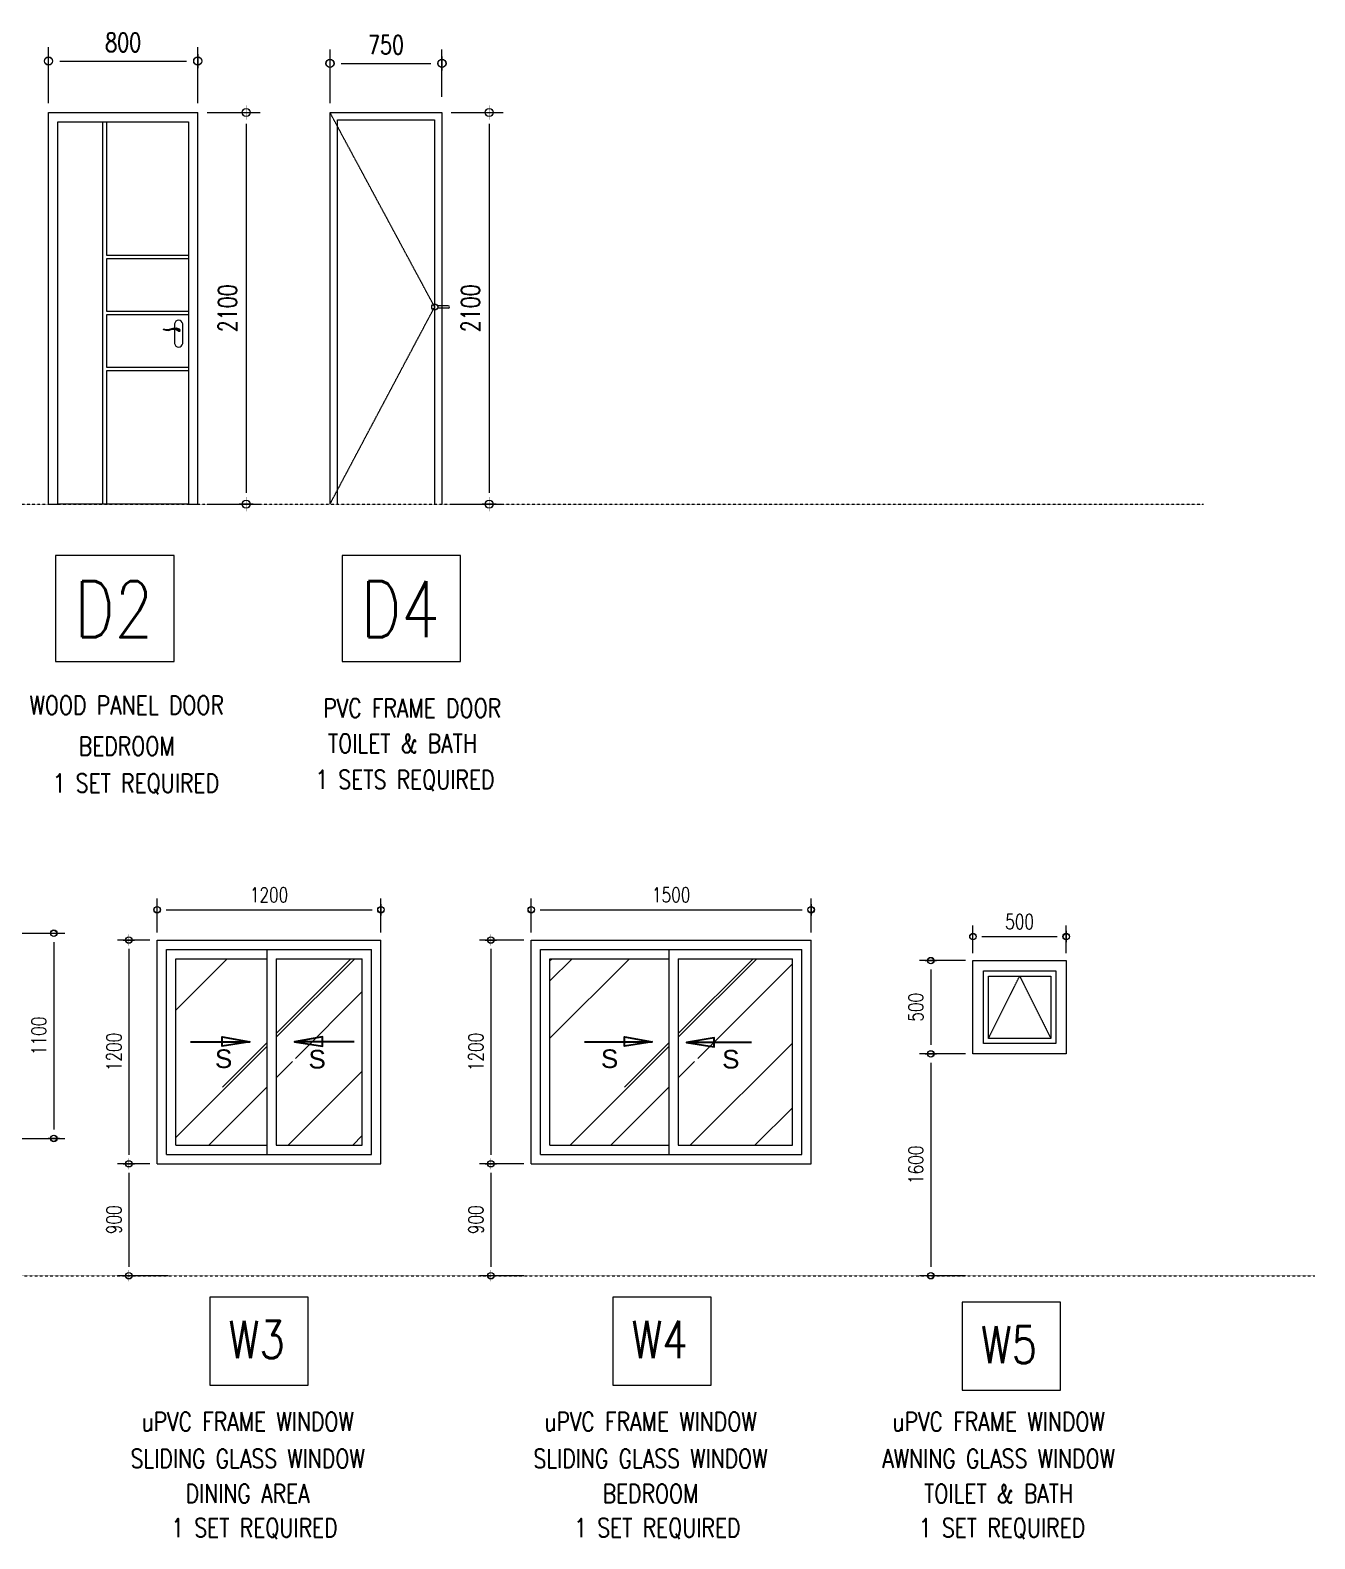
# Model space of a CAD drawing. Header units: millimetres. Extents: x 1634676 to 2568129, y -408635 to -190573.
# Drawn here: x 2439490 to 2446377, y -278145 to -270056 of the extents above; entities that cross this region are included whole.
import ezdxf
from ezdxf.enums import TextEntityAlignment as Align

# ---------------------------------------------------------------- set-up
doc = ezdxf.new("R2010")
doc.units = ezdxf.units.MM
doc.header["$MEASUREMENT"] = 0
doc.linetypes.add('DASHED', pattern=[0.75, 0.5, -0.25])
doc.linetypes.add('PHANTOM', pattern=[2.5, 1.25, -0.25, 0.25, -0.25, 0.25, -0.25])
doc.layers.get('0').update_dxf_attribs({"lineweight": 15})
doc.layers.get('Defpoints').update_dxf_attribs({"color": 250})
for name, color, linetype, lineweight in [('.15', 7, 'Continuous', 15), ('.2', 2, 'Continuous', 20), ('ST-DIM_E', 250, 'Continuous', 13), ('ST-HATCH_E', 250, 'Continuous', 9), ('text 3', 3, 'Continuous', 0), ('windows', 2, 'Continuous', 0)]:
    doc.layers.add(name, color=color, linetype=linetype, lineweight=lineweight)
doc.layers.add('0.1', color=1, linetype='Continuous')
doc.styles.add('ARIAL', font='arial.ttf')
doc.styles.add('Romans', font='Romans.shx', dxfattribs={"width": 0.75})
doc.styles.add('ST_TEXT', font='romans.shx', dxfattribs={"width": 0.75})
doc.dimstyles.new('ST_D40', dxfattribs={"dimscale": 40, "dimtxt": 2, "dimasz": 1.2, "dimexe": 1.5, "dimexo": 1, "dimgap": 1, "dimtad": 1, "dimdec": 0, "dimzin": 1, "dimdsep": 46, "dimtxsty": 'ST_TEXT', "dimblk": 'OpenIndicator', "dimcen": 1, "dimclrd": 256, "dimclre": 256, "dimclrt": 7, "dimadec": 0, "dimazin": 0, "dimtfac": 1, "dimtdec": 0, "dimtix": 1, "dimtmove": 2, "dimatfit": 3, "dimldrblk": 'OPEN90', "dimfxl": 0.075, "dimlwd": -1, "dimlwe": -1, "dimarcsym": 0})
doc.dimstyles.new('ST_D50', dxfattribs={"dimscale": 50, "dimtxt": 2, "dimasz": 1.2, "dimexe": 1.5, "dimexo": 1, "dimgap": 1, "dimtad": 1, "dimdec": 0, "dimzin": 1, "dimdsep": 46, "dimtxsty": 'ST_TEXT', "dimblk": 'OpenIndicator', "dimcen": 1, "dimclrd": 256, "dimclre": 256, "dimclrt": 7, "dimadec": 0, "dimazin": 0, "dimtfac": 1, "dimtdec": 0, "dimtix": 1, "dimtmove": 2, "dimatfit": 3, "dimldrblk": 'OPEN90', "dimfxl": 0.075, "dimlwd": -1, "dimlwe": -1, "dimarcsym": 0})

# ---------------------------------------------------------------- blocks, each defined once
blk = doc.blocks.new('OpenIndicator')
at = {"layer": 'ST-DIM_E'}
h = blk.add_hatch(color=255, dxfattribs=at)
h.paths.add_polyline_path([(0.35, 0), (0.36, 0, 0.414214), (0, 0.36), (0, 0.35, -0.414214)])
h.paths.add_polyline_path([(0, 0.35), (0, 0.36, 0.414214), (-0.36, 0), (-0.35, 0, -0.414214)])
h.paths.add_polyline_path([(0, -0.35), (0, -0.36, 0.414214), (0.36, 0), (0.35, 0, -0.414214)])
h.paths.add_polyline_path([(-0.35, 0), (-0.36, 0, 0.414214), (0, -0.36), (0, -0.35, -0.414214)])
at = {"layer": 'ST-DIM_E', "color": 255}
blk.add_line((0, 0.63), (0, -0.63), dxfattribs=at)
at = {"layer": 'ST-DIM_E', "color": 255, "const_width": 0.01}
blk.add_lwpolyline([(-0.63, 0), (0.63, 0)], dxfattribs=at)
at = {"layer": 'ST-DIM_E', "color": 255}
for radius in [0.365, 0.35]:
    blk.add_circle((0, 0), radius, dxfattribs=at)
blk = doc.blocks.new('*D1563')
at = {"layer": 'Defpoints', "color": 0, "ltscale": 2, "transparency": 16777216}
for p in [(2441370.8, -274772), (2440170.8, -274934.5), (2441370.8, -274934.5)]:
    blk.add_point(p, dxfattribs=at)
at = {"layer": 'ST-DIM_E', "ltscale": 2, "transparency": 16777216}
for p, q in [((2440170.8, -274894.5), (2440170.8, -274712)), ((2441370.8, -274894.5), (2441370.8, -274712)), ((2440218.8, -274772), (2441322.8, -274772))]:
    blk.add_line(p, q, dxfattribs=at)
at = {"layer": 'ST-DIM_E', "ltscale": 2, "transparency": 16777216, "xscale": 48, "yscale": 48, "zscale": 48, "rotation": 180}
blk.add_blockref('OpenIndicator', (2440170.8, -274772), dxfattribs=at)
at = {"layer": 'ST-DIM_E', "ltscale": 2, "transparency": 16777216, "xscale": 48, "yscale": 48, "zscale": 48}
blk.add_blockref('OpenIndicator', (2441370.8, -274772), dxfattribs=at)
at = {"layer": 'ST-DIM_E', "color": 7, "ltscale": 2, "transparency": 16777216, "insert": (2440770.8, -274692), "char_height": 80, "attachment_point": 5, "style": 'ST_TEXT'}
blk.add_mtext('1200', dxfattribs=at)
blk = doc.blocks.new('_Open90')
at = {"color": 0, "linetype": 'ByBlock', "lineweight": -2}
for p, q in [((0, 0), (-1, 0)), ((-0.5, 0.5), (0, 0)), ((0, 0), (-0.5, -0.5))]:
    blk.add_line(p, q, dxfattribs=at)
blk = doc.blocks.new('*D1564')
at = {"layer": 'Defpoints', "color": 0, "ltscale": 2, "transparency": 16777216}
for p in [(2440170.8, -274934.5), (2440019.1, -276134.5), (2440170.8, -276134.5)]:
    blk.add_point(p, dxfattribs=at)
at = {"layer": 'ST-DIM_E', "ltscale": 2, "transparency": 16777216}
for p, q in [((2440130.8, -274934.5), (2439959.1, -274934.5)), ((2440019.1, -274982.5), (2440019.1, -276086.5)), ((2440130.8, -276134.5), (2439959.1, -276134.5))]:
    blk.add_line(p, q, dxfattribs=at)
at = {"layer": 'ST-DIM_E', "ltscale": 2, "transparency": 16777216, "xscale": 48, "yscale": 48, "zscale": 48}
for p, rotation in [((2440019.1, -274934.5), 90), ((2440019.1, -276134.5), 270)]:
    blk.add_blockref('OpenIndicator', p, dxfattribs=dict(at, rotation=rotation))
at = {"layer": 'ST-DIM_E', "color": 7, "ltscale": 2, "transparency": 16777216, "insert": (2439939.1, -275534.5), "char_height": 80, "attachment_point": 5, "rotation": 90, "style": 'ST_TEXT'}
blk.add_mtext('1200', dxfattribs=at)
blk = doc.blocks.new('*D1565')
at = {"layer": 'Defpoints', "color": 0, "ltscale": 2, "transparency": 16777216}
for p in [(2445044.7, -274916), (2444544.7, -275044.9), (2445044.7, -275044.9)]:
    blk.add_point(p, dxfattribs=at)
at = {"layer": 'ST-DIM_E', "ltscale": 2, "transparency": 16777216}
for p, q in [((2444544.7, -275004.9), (2444544.7, -274856)), ((2445044.7, -275004.9), (2445044.7, -274856)), ((2444592.7, -274916), (2444996.7, -274916))]:
    blk.add_line(p, q, dxfattribs=at)
at = {"layer": 'ST-DIM_E', "ltscale": 2, "transparency": 16777216, "xscale": 48, "yscale": 48, "zscale": 48, "rotation": 180}
blk.add_blockref('OpenIndicator', (2444544.7, -274916), dxfattribs=at)
at = {"layer": 'ST-DIM_E', "ltscale": 2, "transparency": 16777216, "xscale": 48, "yscale": 48, "zscale": 48}
blk.add_blockref('OpenIndicator', (2445044.7, -274916), dxfattribs=at)
at = {"layer": 'ST-DIM_E', "color": 7, "ltscale": 2, "transparency": 16777216, "insert": (2444794.7, -274836), "char_height": 80, "attachment_point": 5, "style": 'ST_TEXT'}
blk.add_mtext('500', dxfattribs=at)
blk = doc.blocks.new('*D1566')
at = {"layer": 'Defpoints', "color": 0, "ltscale": 2, "transparency": 16777216}
for p in [(2444544.7, -275044.9), (2444318.2, -275544.9), (2444544.7, -275544.9)]:
    blk.add_point(p, dxfattribs=at)
at = {"layer": 'ST-DIM_E', "ltscale": 2, "transparency": 16777216}
for p, q in [((2444504.7, -275044.9), (2444258.2, -275044.9)), ((2444318.2, -275092.9), (2444318.2, -275496.9)), ((2444504.7, -275544.9), (2444258.2, -275544.9))]:
    blk.add_line(p, q, dxfattribs=at)
at = {"layer": 'ST-DIM_E', "ltscale": 2, "transparency": 16777216, "xscale": 48, "yscale": 48, "zscale": 48}
for p, rotation in [((2444318.2, -275044.9), 90), ((2444318.2, -275544.9), 270)]:
    blk.add_blockref('OpenIndicator', p, dxfattribs=dict(at, rotation=rotation))
at = {"layer": 'ST-DIM_E', "color": 7, "ltscale": 2, "transparency": 16777216, "insert": (2444238.2, -275294.9), "char_height": 80, "attachment_point": 5, "rotation": 90, "style": 'ST_TEXT'}
blk.add_mtext('500', dxfattribs=at)
blk = doc.blocks.new('*D1567')
at = {"layer": 'Defpoints', "color": 0, "ltscale": 2, "transparency": 16777216}
for p in [(2440170.8, -276134.5), (2440019.1, -276734.5), (2440270.8, -276734.5)]:
    blk.add_point(p, dxfattribs=at)
at = {"layer": 'ST-DIM_E', "ltscale": 2, "transparency": 16777216}
for p, q in [((2440130.8, -276134.5), (2439959.1, -276134.5)), ((2440019.1, -276182.5), (2440019.1, -276686.5)), ((2440230.8, -276734.5), (2439959.1, -276734.5))]:
    blk.add_line(p, q, dxfattribs=at)
at = {"layer": 'ST-DIM_E', "ltscale": 2, "transparency": 16777216, "xscale": 48, "yscale": 48, "zscale": 48}
for p, rotation in [((2440019.1, -276134.5), 90), ((2440019.1, -276734.5), 270)]:
    blk.add_blockref('OpenIndicator', p, dxfattribs=dict(at, rotation=rotation))
at = {"layer": 'ST-DIM_E', "color": 7, "ltscale": 2, "transparency": 16777216, "insert": (2439939.1, -276434.5), "char_height": 80, "attachment_point": 5, "rotation": 90, "style": 'ST_TEXT'}
blk.add_mtext('900', dxfattribs=at)
blk = doc.blocks.new('*D1568')
at = {"layer": 'Defpoints', "color": 0, "ltscale": 2, "transparency": 16777216}
for p in [(2444544.7, -275544.9), (2444318.2, -276734.5), (2444544.7, -276734.5)]:
    blk.add_point(p, dxfattribs=at)
at = {"layer": 'ST-DIM_E', "ltscale": 2, "transparency": 16777216}
for p, q in [((2444504.7, -275544.9), (2444258.2, -275544.9)), ((2444318.2, -275592.9), (2444318.2, -276686.5)), ((2444504.7, -276734.5), (2444258.2, -276734.5))]:
    blk.add_line(p, q, dxfattribs=at)
at = {"layer": 'ST-DIM_E', "ltscale": 2, "transparency": 16777216, "xscale": 48, "yscale": 48, "zscale": 48}
for p, rotation in [((2444318.2, -275544.9), 90), ((2444318.2, -276734.5), 270)]:
    blk.add_blockref('OpenIndicator', p, dxfattribs=dict(at, rotation=rotation))
at = {"layer": 'ST-DIM_E', "color": 7, "ltscale": 2, "transparency": 16777216, "insert": (2444238.2, -276139.7), "char_height": 80, "attachment_point": 5, "rotation": 90, "style": 'ST_TEXT'}
blk.add_mtext('1600', dxfattribs=at)
blk = doc.blocks.new('*D1560')
at = {"layer": 'Defpoints', "color": 0, "ltscale": 2, "transparency": 16777216}
for p in [(2443676.7, -274772), (2442176.7, -274934.5), (2443676.7, -274934.5)]:
    blk.add_point(p, dxfattribs=at)
at = {"layer": 'ST-DIM_E', "ltscale": 2, "transparency": 16777216}
for p, q in [((2442176.7, -274894.5), (2442176.7, -274712)), ((2443676.7, -274894.5), (2443676.7, -274712)), ((2442224.7, -274772), (2443628.7, -274772))]:
    blk.add_line(p, q, dxfattribs=at)
at = {"layer": 'ST-DIM_E', "ltscale": 2, "transparency": 16777216, "xscale": 48, "yscale": 48, "zscale": 48, "rotation": 180}
blk.add_blockref('OpenIndicator', (2442176.7, -274772), dxfattribs=at)
at = {"layer": 'ST-DIM_E', "ltscale": 2, "transparency": 16777216, "xscale": 48, "yscale": 48, "zscale": 48}
blk.add_blockref('OpenIndicator', (2443676.7, -274772), dxfattribs=at)
at = {"layer": 'ST-DIM_E', "color": 7, "ltscale": 2, "transparency": 16777216, "insert": (2442926.7, -274692), "char_height": 80, "attachment_point": 5, "style": 'ST_TEXT'}
blk.add_mtext('1500', dxfattribs=at)
blk = doc.blocks.new('*D1561')
at = {"layer": 'Defpoints', "color": 0, "ltscale": 2, "transparency": 16777216}
for p in [(2442176.7, -274934.5), (2441959.8, -276134.5), (2442176.7, -276134.5)]:
    blk.add_point(p, dxfattribs=at)
at = {"layer": 'ST-DIM_E', "ltscale": 2, "transparency": 16777216}
for p, q in [((2442136.7, -274934.5), (2441899.8, -274934.5)), ((2441959.8, -274982.5), (2441959.8, -276086.5)), ((2442136.7, -276134.5), (2441899.8, -276134.5))]:
    blk.add_line(p, q, dxfattribs=at)
at = {"layer": 'ST-DIM_E', "ltscale": 2, "transparency": 16777216, "xscale": 48, "yscale": 48, "zscale": 48}
for p, rotation in [((2441959.8, -274934.5), 90), ((2441959.8, -276134.5), 270)]:
    blk.add_blockref('OpenIndicator', p, dxfattribs=dict(at, rotation=rotation))
at = {"layer": 'ST-DIM_E', "color": 7, "ltscale": 2, "transparency": 16777216, "insert": (2441879.8, -275534.5), "char_height": 80, "attachment_point": 5, "rotation": 90, "style": 'ST_TEXT'}
blk.add_mtext('1200', dxfattribs=at)
blk = doc.blocks.new('*D1562')
at = {"layer": 'Defpoints', "color": 0, "ltscale": 2, "transparency": 16777216}
for p in [(2442176.7, -276134.5), (2441959.8, -276734.5), (2442176.7, -276734.5)]:
    blk.add_point(p, dxfattribs=at)
at = {"layer": 'ST-DIM_E', "ltscale": 2, "transparency": 16777216}
for p, q in [((2442136.7, -276134.5), (2441899.8, -276134.5)), ((2441959.8, -276182.5), (2441959.8, -276686.5)), ((2442136.7, -276734.5), (2441899.8, -276734.5))]:
    blk.add_line(p, q, dxfattribs=at)
at = {"layer": 'ST-DIM_E', "ltscale": 2, "transparency": 16777216, "xscale": 48, "yscale": 48, "zscale": 48}
for p, rotation in [((2441959.8, -276134.5), 90), ((2441959.8, -276734.5), 270)]:
    blk.add_blockref('OpenIndicator', p, dxfattribs=dict(at, rotation=rotation))
at = {"layer": 'ST-DIM_E', "color": 7, "ltscale": 2, "transparency": 16777216, "insert": (2441879.8, -276434.5), "char_height": 80, "attachment_point": 5, "rotation": 90, "style": 'ST_TEXT'}
blk.add_mtext('900', dxfattribs=at)
blk = doc.blocks.new('*D1559')
at = {"layer": 'Defpoints', "color": 0, "ltscale": 2, "transparency": 16777216}
for p in [(2441697.6, -270234.1), (2441097.6, -270497.2), (2441697.6, -270463.4)]:
    blk.add_point(p, dxfattribs=at)
at = {"layer": 'ST-DIM_E', "ltscale": 2, "transparency": 16777216}
for p, q in [((2441097.6, -270447.2), (2441097.6, -270159.1)), ((2441697.6, -270413.4), (2441697.6, -270159.1)), ((2441157.6, -270234.1), (2441637.6, -270234.1))]:
    blk.add_line(p, q, dxfattribs=at)
at = {"layer": 'ST-DIM_E', "ltscale": 2, "transparency": 16777216, "xscale": 60, "yscale": 60, "zscale": 60, "rotation": 180}
blk.add_blockref('OpenIndicator', (2441097.6, -270234.1), dxfattribs=at)
at = {"layer": 'ST-DIM_E', "ltscale": 2, "transparency": 16777216, "xscale": 60, "yscale": 60, "zscale": 60}
blk.add_blockref('OpenIndicator', (2441697.6, -270234.1), dxfattribs=at)
at = {"layer": 'ST-DIM_E', "color": 7, "ltscale": 2, "transparency": 16777216, "insert": (2441397.6, -270134.1), "char_height": 100, "attachment_point": 5, "style": 'ST_TEXT'}
blk.add_mtext('750', dxfattribs=at)
blk = doc.blocks.new('njfhe')
at = {"color": 1}
for p, q in [((-2626.551, -444.952, 0.001), (-2626.667, -444.952, 0.001)), ((-2626.551, -444.977, 0.001), (-2626.667, -444.977, 0.001))]:
    blk.add_line(p, q, dxfattribs=at)
blk.add_circle((-2626.697, -444.965, 0.001), 0.0323, dxfattribs=at)
blk.add_arc((-2626.551, -444.965, 0.001), 0.0125, 270, 90, dxfattribs=at)
blk = doc.blocks.new('*D1571')
at = {"layer": 'Defpoints', "color": 0, "ltscale": 2, "transparency": 16777216}
for p in [(2440388.6, -270221.4), (2439588.6, -270497.2), (2440388.6, -270497.2)]:
    blk.add_point(p, dxfattribs=at)
at = {"layer": 'ST-DIM_E', "ltscale": 2, "transparency": 16777216}
for p, q in [((2439588.6, -270447.2), (2439588.6, -270146.4)), ((2440388.6, -270447.2), (2440388.6, -270146.4)), ((2439648.6, -270221.4), (2440328.6, -270221.4))]:
    blk.add_line(p, q, dxfattribs=at)
at = {"layer": 'ST-DIM_E', "ltscale": 2, "transparency": 16777216, "xscale": 60, "yscale": 60, "zscale": 60, "rotation": 180}
blk.add_blockref('OpenIndicator', (2439588.6, -270221.4), dxfattribs=at)
at = {"layer": 'ST-DIM_E', "ltscale": 2, "transparency": 16777216, "xscale": 60, "yscale": 60, "zscale": 60}
blk.add_blockref('OpenIndicator', (2440388.6, -270221.4), dxfattribs=at)
at = {"layer": 'ST-DIM_E', "color": 7, "ltscale": 2, "transparency": 16777216, "insert": (2439988.6, -270121.4), "char_height": 100, "attachment_point": 5, "style": 'ST_TEXT'}
blk.add_mtext('800', dxfattribs=at)
blk = doc.blocks.new('*D1572')
at = {"layer": 'Defpoints', "color": 0, "ltscale": 2, "transparency": 16777216}
for p in [(2440388.6, -270497.2), (2440388.6, -272597.2), (2440648.1, -272597.2)]:
    blk.add_point(p, dxfattribs=at)
at = {"layer": 'ST-DIM_E', "ltscale": 2, "transparency": 16777216}
for p, q in [((2440438.6, -270497.2), (2440723.1, -270497.2)), ((2440648.1, -270557.2), (2440648.1, -272537.2)), ((2440438.6, -272597.2), (2440723.1, -272597.2))]:
    blk.add_line(p, q, dxfattribs=at)
at = {"layer": 'ST-DIM_E', "ltscale": 2, "transparency": 16777216, "xscale": 60, "yscale": 60, "zscale": 60}
for p, rotation in [((2440648.1, -270497.2), 90), ((2440648.1, -272597.2), 270)]:
    blk.add_blockref('OpenIndicator', p, dxfattribs=dict(at, rotation=rotation))
at = {"layer": 'ST-DIM_E', "color": 7, "ltscale": 2, "transparency": 16777216, "insert": (2440548.1, -271547.2), "char_height": 100, "attachment_point": 5, "rotation": 90, "style": 'ST_TEXT'}
blk.add_mtext('2100', dxfattribs=at)
blk = doc.blocks.new('*D1573')
at = {"layer": 'Defpoints', "color": 0, "ltscale": 2, "transparency": 16777216}
for p in [(2441697.6, -270497.2), (2441697.6, -272597.2), (2441951, -272597.2)]:
    blk.add_point(p, dxfattribs=at)
at = {"layer": 'ST-DIM_E', "ltscale": 2, "transparency": 16777216}
for p, q in [((2441747.6, -270497.2), (2442026, -270497.2)), ((2441951, -270557.2), (2441951, -272537.2)), ((2441747.6, -272597.2), (2442026, -272597.2))]:
    blk.add_line(p, q, dxfattribs=at)
at = {"layer": 'ST-DIM_E', "ltscale": 2, "transparency": 16777216, "xscale": 60, "yscale": 60, "zscale": 60}
for p, rotation in [((2441951, -270497.2), 90), ((2441951, -272597.2), 270)]:
    blk.add_blockref('OpenIndicator', p, dxfattribs=dict(at, rotation=rotation))
at = {"layer": 'ST-DIM_E', "color": 7, "ltscale": 2, "transparency": 16777216, "insert": (2441851, -271547.2), "char_height": 100, "attachment_point": 5, "rotation": 90, "style": 'ST_TEXT'}
blk.add_mtext('2100', dxfattribs=at)
blk = doc.blocks.new('*D1602')
at = {"layer": 'Defpoints', "color": 0, "ltscale": 2, "transparency": 16777216}
for p in [(2439293.8, -274898.2), (2439293.8, -275998.2), (2439616.6, -275998.2)]:
    blk.add_point(p, dxfattribs=at)
at = {"layer": 'ST-DIM_E', "ltscale": 2, "transparency": 16777216}
for p, q in [((2439333.8, -274898.2), (2439676.6, -274898.2)), ((2439616.6, -274946.2), (2439616.6, -275950.2)), ((2439333.8, -275998.2), (2439676.6, -275998.2))]:
    blk.add_line(p, q, dxfattribs=at)
at = {"layer": 'ST-DIM_E', "ltscale": 2, "transparency": 16777216, "xscale": 48, "yscale": 48, "zscale": 48}
for p, rotation in [((2439616.6, -274898.2), 90), ((2439616.6, -275998.2), 270)]:
    blk.add_blockref('OpenIndicator', p, dxfattribs=dict(at, rotation=rotation))
at = {"layer": 'ST-DIM_E', "color": 7, "ltscale": 2, "transparency": 16777216, "insert": (2439536.6, -275448.2), "char_height": 80, "attachment_point": 5, "rotation": 90, "style": 'ST_TEXT'}
blk.add_mtext('1100', dxfattribs=at)

msp = doc.modelspace()

# ---------------------------------------------------------------- hatches: boundary and pattern name
at = {"layer": 'ST-HATCH_E'}
h = msp.add_hatch(dxfattribs=at)
h.set_pattern_fill('AR-RROOF', color=256, scale=700, angle=45, style=0)
h.set_pattern_definition([(45, (924074.7, -102345.8), (593.9697, 1583.9192), [10500, -1400, 3500, -700]), (45, (924485.6, -101440), (-1153.29116, 163.34167), [2100, -231, 4200, -525]), (45, (923901.5, -101677.6), (2242.2356, 2905.50176), [5600, -980, 2800, -700])])
h.paths.add_polyline_path([(2441270.8, -275034.5), (2440808.1, -275034.5), (2440808.1, -276034.5), (2441270.8, -276034.5), (2441270.8, -275579.7), (2441001.5, -275579.7), (2441001.5, -275602.6), (2440852.5, -275579.7), (2441001.5, -275553.6), (2441001.5, -275579.7), (2441270.8, -275579.7)])
h.paths.add_polyline_path([(2440758.1, -275034.5), (2440270.8, -275034.5), (2440270.8, -276034.5), (2440758.1, -276034.5)])
h.paths.add_polyline_path([(2440596.3, -275453.7), (2440745.3, -275479.8), (2440596.3, -275502.8)], flags=16)
h = msp.add_hatch(dxfattribs=at)
h.set_pattern_fill('AR-RROOF', color=256, scale=700, angle=45, style=0)
h.set_pattern_definition([(45, (926230.6, -102345.8), (593.9697, 1583.9192), [10500, -1400, 3500, -700]), (45, (926641.4, -101440), (-1153.29116, 163.34167), [2100, -231, 4200, -525]), (45, (926057.37, -101677.6), (2242.2356, 2905.50176), [5600, -980, 2800, -700])])
h.paths.add_polyline_path([(2443576.7, -275034.5), (2442964, -275034.5), (2442964, -276034.5), (2443576.7, -276034.5), (2443576.7, -275579.7), (2443157.4, -275579.7), (2443157.4, -275602.6), (2443008.3, -275579.7), (2443157.4, -275553.6), (2443157.4, -275579.7), (2443576.7, -275579.7)])
h.paths.add_polyline_path([(2442914, -275034.5), (2442276.7, -275034.5), (2442276.7, -276034.5), (2442914, -276034.5)])
h.paths.add_polyline_path([(2442752.2, -275453.7), (2442901.2, -275479.8), (2442752.2, -275502.8)], flags=16)

# ---------------------------------------------------------------- linework, layer by layer
at = {"layer": '.15', "color": 2, "ltscale": 2}
for p, q in [((2439588.6, -272597.2), (2439588.6, -270497.2)), ((2439588.6, -270497.2), (2440388.6, -270497.2)), ((2440388.6, -272597.2), (2440388.6, -270497.2)), ((2439638.6, -272597.2), (2439638.6, -270547.2)), ((2439638.6, -270547.2), (2439878.6, -270547.2)), ((2439878.6, -270547.2), (2439898.6, -270547.2)), ((2439878.6, -270547.2), (2439878.6, -272597.2)), ((2439898.6, -270547.2), (2440338.6, -270547.2)), ((2439898.6, -270547.2), (2439898.6, -271262.2)), ((2440338.6, -270547.2), (2440338.6, -271262.2)), ((2439898.6, -271262.2), (2440338.6, -271262.2)), ((2440338.6, -271282.2), (2439898.6, -271282.2)), ((2439898.6, -271282.2), (2439898.6, -271562.2)), ((2440338.6, -271262.2), (2440338.6, -271282.2)), ((2440338.6, -271282.2), (2440338.6, -271562.2)), ((2439898.6, -271562.2), (2440338.6, -271562.2)), ((2440338.6, -271562.2), (2440338.6, -271582.2)), ((2440338.6, -271582.2), (2439898.6, -271582.2)), ((2439898.6, -271582.2), (2439898.6, -271862.2)), ((2440338.6, -271582.2), (2440338.6, -271862.2)), ((2439898.6, -271862.2), (2440338.6, -271862.2)), ((2440338.6, -271882.2), (2439898.6, -271882.2)), ((2439898.6, -271882.2), (2439898.6, -272597.2)), ((2440338.6, -271862.2), (2440338.6, -271882.2)), ((2440338.6, -271882.2), (2440338.6, -272597.2)), ((2439588.6, -272597.2), (2439638.6, -272597.2)), ((2439878.6, -272597.2), (2439638.6, -272597.2)), ((2439898.6, -272597.2), (2439878.6, -272597.2)), ((2440338.6, -272597.2), (2439898.6, -272597.2)), ((2440338.6, -272597.2), (2440388.6, -272597.2))]:
    msp.add_line(p, q, dxfattribs=at)
at = {"layer": '.15', "ltscale": 0.5}
for p, q in [((2440170.8, -276134.5), (2440170.8, -274934.5)), ((2440170.8, -274934.5), (2441370.8, -274934.5)), ((2441370.8, -276134.5), (2441370.8, -274934.5)), ((2442176.7, -276134.5), (2442176.7, -274934.5)), ((2442176.7, -274934.5), (2443676.7, -274934.5)), ((2443676.7, -276134.5), (2443676.7, -274934.5)), ((2440170.8, -276134.5), (2441370.8, -276134.5)), ((2442176.7, -276134.5), (2443676.7, -276134.5))]:
    msp.add_line(p, q, dxfattribs=at)
at = {"layer": '.15', "color": 2, "ltscale": 2}
msp.add_lwpolyline([(2440264.3, -271629.8), (2440264.3, -271629.8), (2440264.3, -271736.2, 0.852807), (2440307.7, -271736.2), (2440307.7, -271629.8, 0.852807)], format="xyb", close=True, dxfattribs=at)
at = {"layer": '.2'}
for points in [[(2441097.6, -272597.2), (2441097.6, -270497.2), (2441697.6, -270497.2), (2441697.6, -272597.2)], [(2441137.6, -272597.2), (2441137.6, -270537.2), (2441657.6, -270537.2), (2441657.6, -272597.2)]]:
    msp.add_lwpolyline(points, dxfattribs=at)
at = {"layer": '.2', "linetype": 'DASHED', "ltscale": 2}
msp.add_lwpolyline([(2441097.6, -272597.2), (2441658.7, -271539.9), (2441097.6, -270497.2)], dxfattribs=at)
at = {"layer": '.2', "ltscale": 2}
for points in [[(2444544.7, -275544.9), (2444544.7, -275044.9), (2445044.7, -275044.9), (2445044.7, -275544.9)], [(2444600.2, -275489.3), (2444600.2, -275100.4), (2444989.1, -275100.4), (2444989.1, -275489.3)], [(2444628, -275461.6), (2444628, -275128.2), (2444961.3, -275128.2), (2444961.3, -275461.6)]]:
    msp.add_lwpolyline(points, close=True, dxfattribs=at)
at = {"color": 4, "linetype": 'PHANTOM', "ltscale": 0.05}
for p, q in [((2434462.4, -272597.2), (2445781.2, -272597.2)), ((2434397.7, -276734.5), (2446377.4, -276734.5))]:
    msp.add_line(p, q, dxfattribs=at)
at = {"color": 1}
for points in [[(2439626.5, -273440.5), (2440261.4, -273440.5), (2440261.4, -272871.9), (2439626.5, -272871.9)], [(2441162.7, -273440.5), (2441797.6, -273440.5), (2441797.6, -272871.9), (2441162.7, -272871.9)], [(2440453.6, -277320.8), (2440980.8, -277320.8), (2440980.8, -276848.6), (2440453.6, -276848.6)], [(2442613.4, -277320.8), (2443140.6, -277320.8), (2443140.6, -276848.6), (2442613.4, -276848.6)], [(2444486.2, -277347.7), (2445013.4, -277347.7), (2445013.4, -276875.5), (2444486.2, -276875.5)]]:
    msp.add_lwpolyline(points, close=True, dxfattribs=at)
at = {"layer": '0.1'}
for points in [[(2440349.8, -275479.8), (2440668.1, -275479.8), (2440519.1, -275502.8), (2440519.1, -275453.7), (2440668.1, -275479.8)], [(2441226.3, -275479.8), (2440908, -275479.8), (2441057, -275502.8), (2441057, -275453.7), (2440908, -275479.8)], [(2442461.8, -275479.8), (2442824.7, -275479.8), (2442675.7, -275502.8), (2442675.7, -275453.7), (2442824.7, -275479.8)], [(2443357.1, -275484.5), (2443008.3, -275484.5), (2443157.4, -275507.4), (2443157.4, -275458.4), (2443008.3, -275484.5)]]:
    msp.add_lwpolyline(points, dxfattribs=at)
at = {"layer": 'ST-HATCH_E', "linetype": 'DASHED'}
msp.add_lwpolyline([(2444628, -275461.6), (2444794.7, -275128.2), (2444961.3, -275461.6)], dxfattribs=at)
at = {"layer": 'windows'}
for p, q in [((2440220.8, -276084.5), (2440220.8, -274984.5)), ((2440220.8, -274984.5), (2441320.8, -274984.5)), ((2440270.8, -276034.5), (2440270.8, -275034.5)), ((2440270.8, -275034.5), (2440758.1, -275034.5)), ((2440758.1, -274984.5), (2440758.1, -276084.5)), ((2440808.1, -275034.5), (2441270.8, -275034.5)), ((2440808.1, -275034.5), (2440808.1, -276034.5)), ((2441270.8, -276034.5), (2441270.8, -275034.5)), ((2441320.8, -276084.5), (2441320.8, -274984.5)), ((2442226.7, -276084.5), (2442226.7, -274984.5)), ((2442226.7, -274984.5), (2443626.7, -274984.5)), ((2442276.7, -276034.5), (2442276.7, -275034.5)), ((2442276.7, -275034.5), (2442914, -275034.5)), ((2442914, -274984.5), (2442914, -276084.5)), ((2442964, -275034.5), (2443576.7, -275034.5)), ((2442964, -275034.5), (2442964, -276034.5)), ((2443576.7, -276034.5), (2443576.7, -275034.5)), ((2443626.7, -276084.5), (2443626.7, -274984.5)), ((2440220.8, -276084.5), (2441320.8, -276084.5)), ((2440270.8, -276034.5), (2440758.1, -276034.5)), ((2440808.1, -276034.5), (2441270.8, -276034.5)), ((2442226.7, -276084.5), (2443626.7, -276084.5)), ((2442276.7, -276034.5), (2442914, -276034.5)), ((2442964, -276034.5), (2443576.7, -276034.5))]:
    msp.add_line(p, q, dxfattribs=at)

# ---------------------------------------------------------------- block references
at = {"layer": '.2', "extrusion": (0, 0, -1), "xscale": -500, "yscale": 500, "zscale": -500}
msp.add_blockref('njfhe', (-3755007.3, -49057.6, 0.6), dxfattribs=at)

# ---------------------------------------------------------------- texts
at = {"color": 5, "style": 'Romans', "width": 0.8}
for s, height, p in [('D2', 300, (2439938, -273160.6)), ('D4', 300, (2441474.2, -273160.6)), ('W3', 200, (2440705.3, -277077.1)), ('W4', 200, (2442865.1, -277077.1)), ('W5', 200, (2444737.9, -277104.1))]:
    msp.add_text(s, height=height, dxfattribs=at).set_placement(p, align=Align.MIDDLE_CENTER)
at = {"color": 3, "style": 'Romans', "width": 0.8}
for s, p in [('WOOD PANEL DOOR', (2440007.6, -273675)), ('PVC FRAME DOOR', (2441537.9, -273690.8)), ('BEDROOM', (2440007.6, -273894.6)), ('TOILET & BATH', (2441485.8, -273880.3)), ('1 SET REQUIRED', (2440056.4, -274093.1)), ('1 SETS REQUIRED', (2441498.8, -274074.5)), ('uPVC FRAME WINDOW', (2440655.8, -277516.6)), ('uPVC FRAME WINDOW', (2442815.6, -277516.6)), ('uPVC FRAME WINDOW', (2444681.7, -277516.6)), ('SLIDING GLASS WINDOW', (2440655.8, -277715)), ('SLIDING GLASS WINDOW', (2442815.6, -277715)), ('AWNING GLASS WINDOW', (2444681.7, -277715)), ('DINING AREA', (2440655.8, -277902.7)), ('BEDROOM', (2442815.6, -277902.7)), ('TOILET & BATH', (2444681.7, -277902.8)), ('1 SET REQUIRED', (2440692.3, -278085.7)), ('1 SET REQUIRED', (2442852.1, -278085.7)), ('1 SET REQUIRED', (2444699.8, -278085.7))]:
    msp.add_text(s, height=100, dxfattribs=at).set_placement(p, align=Align.MIDDLE_CENTER)
at = {"layer": 'text 3', "char_height": 100, "attachment_point": 5, "style": 'ARIAL'}
for insert, width in [((2440527.2, -275571.6), 681.318), ((2441028.6, -275574.2), 681.318), ((2442596.5, -275571.6), 681.318), ((2443246.4, -275574.2), 931.318)]:
    msp.add_mtext('S', dxfattribs=dict(at, insert=insert, width=width))

# ---------------------------------------------------------------- dimensions: what is measured, and where the dimension line sits
at = {"layer": 'ST-DIM_E', "ltscale": 2}
for base, p1, p2, dimstyle, picture, middle in [((2440388.6, -270221.4), (2439588.6, -270497.2), (2440388.6, -270497.2), 'ST_D50', '*D1571', (2439988.6, -270121.4)), ((2441370.8, -274772), (2440170.8, -274934.5), (2441370.8, -274934.5), 'ST_D40', '*D1563', (2440770.8, -274692)), ((2443676.7, -274772), (2442176.7, -274934.5), (2443676.7, -274934.5), 'ST_D40', '*D1560', (2442926.7, -274692)), ((2445044.7, -274916), (2444544.7, -275044.9), (2445044.7, -275044.9), 'ST_D40', '*D1565', (2444794.7, -274836))]:
    dim = msp.add_linear_dim(base=base, p1=p1, p2=p2, dimstyle=dimstyle, dxfattribs=at)
    dim.commit()
    dim.dimension.update_dxf_attribs({"geometry": picture, "text_midpoint": middle})
dim = msp.add_linear_dim(base=(2441697.6, -270234.1), p1=(2441097.6, -270497.2), p2=(2441697.6, -270463.4), text='750', dimstyle='ST_D50', dxfattribs=at)
dim.commit()
dim.dimension.update_dxf_attribs({"geometry": '*D1559', "text_midpoint": (2441397.6, -270134.1)})
for base, p1, p2, dimstyle, picture, middle in [((2440648.1, -272597.2), (2440388.6, -270497.2), (2440388.6, -272597.2), 'ST_D50', '*D1572', (2440548.1, -271547.2)), ((2441951, -272597.2), (2441697.6, -270497.2), (2441697.6, -272597.2), 'ST_D50', '*D1573', (2441851, -271547.2)), ((2439616.6, -275998.2), (2439293.8, -274898.2), (2439293.8, -275998.2), 'ST_D40', '*D1602', (2439536.6, -275448.2)), ((2440019.1, -276134.5), (2440170.8, -274934.5), (2440170.8, -276134.5), 'ST_D40', '*D1564', (2439939.1, -275534.5)), ((2441959.8, -276134.5), (2442176.7, -274934.5), (2442176.7, -276134.5), 'ST_D40', '*D1561', (2441879.8, -275534.5)), ((2444318.2, -275544.9), (2444544.7, -275044.9), (2444544.7, -275544.9), 'ST_D40', '*D1566', (2444238.2, -275294.9))]:
    dim = msp.add_linear_dim(base=base, p1=p1, p2=p2, angle=90, dimstyle=dimstyle, dxfattribs=at)
    dim.commit()
    dim.dimension.update_dxf_attribs({"geometry": picture, "text_midpoint": middle})
for base, p1, p2, text, picture, middle in [((2444318.2, -276734.5), (2444544.7, -275544.9), (2444544.7, -276734.5), '1600', '*D1568', (2444238.2, -276139.7)), ((2440019.1, -276734.5), (2440170.8, -276134.5), (2440270.8, -276734.5), '900', '*D1567', (2439939.1, -276434.5)), ((2441959.8, -276734.5), (2442176.7, -276134.5), (2442176.7, -276734.5), '900', '*D1562', (2441879.8, -276434.5))]:
    dim = msp.add_linear_dim(base=base, p1=p1, p2=p2, angle=90, text=text, dimstyle='ST_D40', dxfattribs=at)
    dim.commit()
    dim.dimension.update_dxf_attribs({"geometry": picture, "text_midpoint": middle})

# ---------------------------------------------------------------- meshes
at = {"layer": '.15', "color": 2}
mesh = msp.add_polyface(dxfattribs=at)
corners = [(2440219.2, -271662.1, 125), (2440205.5, -271661.5, 125), (2440205, -271658.5, 125), (2440216.6, -271665.1, 125), (2440232.1, -271665.5, 125), (2440234.8, -271661.4, 125), (2440252, -271659.7, 125), (2440254.6, -271655.6, 125), (2440272.8, -271660.4, 125), (2440275.4, -271654.1, 125), (2440281.8, -271665.4, 125), (2440290.1, -271658.9, 125), (2440285.7, -271670, 125), (2440291.8, -271669, 125), (2440294, -271663.5, 125)]
mesh.append_faces([[corners[k] for k in face] for face in [(3, 0, 1), (4, 0, 3), (6, 5, 4), (8, 7, 6), (10, 9, 8), (12, 11, 10), (13, 11, 12)]], dxfattribs={"vtx0": -1, "vtx1": -1, "color": 2})
mesh.append_faces([[corners[k] for k in face] for face in [(2, 1, 0), (14, 11, 13)]], dxfattribs={"vtx1": -1, "color": 2})
mesh.append_faces([[corners[k] for k in face] for face in [(5, 0, 4), (7, 5, 6), (9, 7, 8), (11, 9, 10)]], dxfattribs={"vtx1": -1, "vtx2": -1, "color": 2})
mesh = msp.add_polyface(dxfattribs=at)
corners = [(2440205.5, -271661.5, 117.4), (2440219.2, -271662.1, 117.4), (2440205, -271658.5, 117.4), (2440216.6, -271665.1, 117.4), (2440232.1, -271665.5, 117.4), (2440234.8, -271661.4, 117.4), (2440252, -271659.7, 117.4), (2440254.6, -271655.6, 117.4), (2440272.8, -271660.4, 117.4), (2440275.4, -271654.1, 117.4), (2440281.8, -271665.4, 117.4), (2440284.1, -271659.8, 117.4), (2440290.1, -271658.9, 117.4)]
mesh.append_faces([[corners[k] for k in face] for face in [(5, 4, 1), (7, 6, 5), (9, 8, 7)]], dxfattribs={"vtx0": -1, "vtx1": -1, "color": 2})
mesh.append_faces([[corners[k] for k in face] for face in [(2, 1, 0), (12, 11, 9)]], dxfattribs={"vtx1": -1, "color": 2})
mesh.append_faces([[corners[k] for k in face] for face in [(3, 0, 1), (4, 3, 1), (6, 4, 5), (8, 6, 7), (10, 8, 9), (11, 10, 9)]], dxfattribs={"vtx1": -1, "vtx2": -1, "color": 2})

doc.saveas('drawing.dxf')
